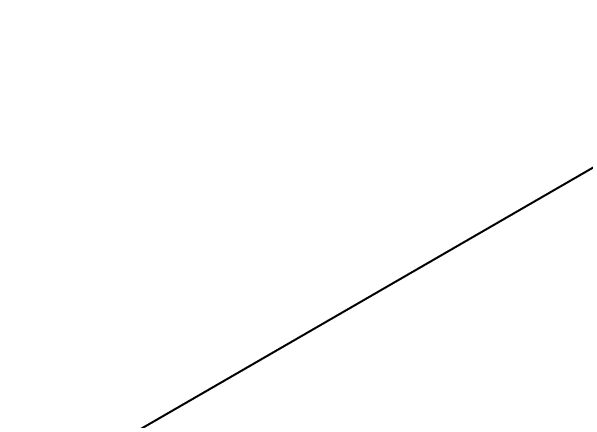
# Model space of a CAD drawing. Header units: millimetres. Extents: x 0 to 594, y 0 to 420.
# Drawn here: x 197.93 to 225.02, y 211.16 to 230.45 of the extents above; entities that cross this region are included whole.
import ezdxf

# ---------------------------------------------------------------- set-up
doc = ezdxf.new("R2010")
doc.units = ezdxf.units.MM
doc.header["$LTSCALE"] = 0.25
doc.layers.add('치수', color=1, linetype='Continuous')
doc.styles.add('AdskIsoMetric', font='arial.ttf', dxfattribs={"width": 0.8, "height": 2.5})
doc.styles.add('AdskIsoMetric-30', font='arial.ttf', dxfattribs={"width": 0.8, "height": 2.5})
doc.dimstyles.new('AdskIsoMetric', dxfattribs={"dimtxt": 2.5, "dimasz": 2.5, "dimexe": 1, "dimexo": 2, "dimgap": 0.8, "dimtad": 1, "dimdec": 0, "dimrnd": 1, "dimzin": 0, "dimdsep": 46, "dimtxsty": 'AdskIsoMetric', "dimcen": 0, "dimclrt": 7, "dimadec": 0, "dimazin": 0, "dimtfac": 1, "dimtdec": 0, "dimtmove": 1, "dimatfit": 3, "dimfxl": 0, "dimfrac": 2, "dimtolj": 1, "dimtzin": 0, "dimarcsym": 0})

# ---------------------------------------------------------------- blocks, each defined once
blk = doc.blocks.new('*D26')
at = {"layer": 'Defpoints', "color": 0}
for p in [(237.123, 229.875), (250.114, 222.375), (93.579, 132)]:
    blk.add_point(p, dxfattribs=at)
at = {"layer": '치수', "color": 0, "lineweight": -2}
for p, q in [((248.114, 223.53), (236.123, 230.453)), ((82.753, 140.75), (234.958, 228.625)), ((91.579, 133.155), (79.588, 140.077))]:
    blk.add_line(p, q, dxfattribs=at)
at = {"layer": '치수', "color": 0}
for points in [[(234.75, 228.986), (235.167, 228.265), (237.123, 229.875)], [(82.545, 141.111), (82.962, 140.389), (80.588, 139.5)]]:
    blk.add_solid(points, dxfattribs=at)
at = {"layer": '치수', "color": 7, "insert": (155.929, 185.616), "char_height": 2.5, "attachment_point": 5, "rotation": 30, "style": 'AdskIsoMetric-30'}
blk.add_mtext('\\A1;802', dxfattribs=at)

msp = doc.modelspace()

# ---------------------------------------------------------------- dimensions: what is measured, and where the dimension line sits
at = {"layer": '치수'}
dim = msp.add_linear_dim(base=(237.123, 229.875), p1=(93.579, 132), p2=(250.114, 222.375), angle=30, text='802', dimstyle='AdskIsoMetric', override={"dimtad": 0, "dimlfac": 4.437057, "dimtxsty": 'AdskIsoMetric-30', "dimse1": 0, "dimse2": 0, "dimsd1": 0, "dimsd2": 0, "dimtmove": 1}, dxfattribs=at)
dim.commit()
dim.dimension.update_dxf_attribs({"geometry": '*D26', "text_midpoint": (155.929, 185.616), "dimtype": 160})

doc.saveas('drawing.dxf')
